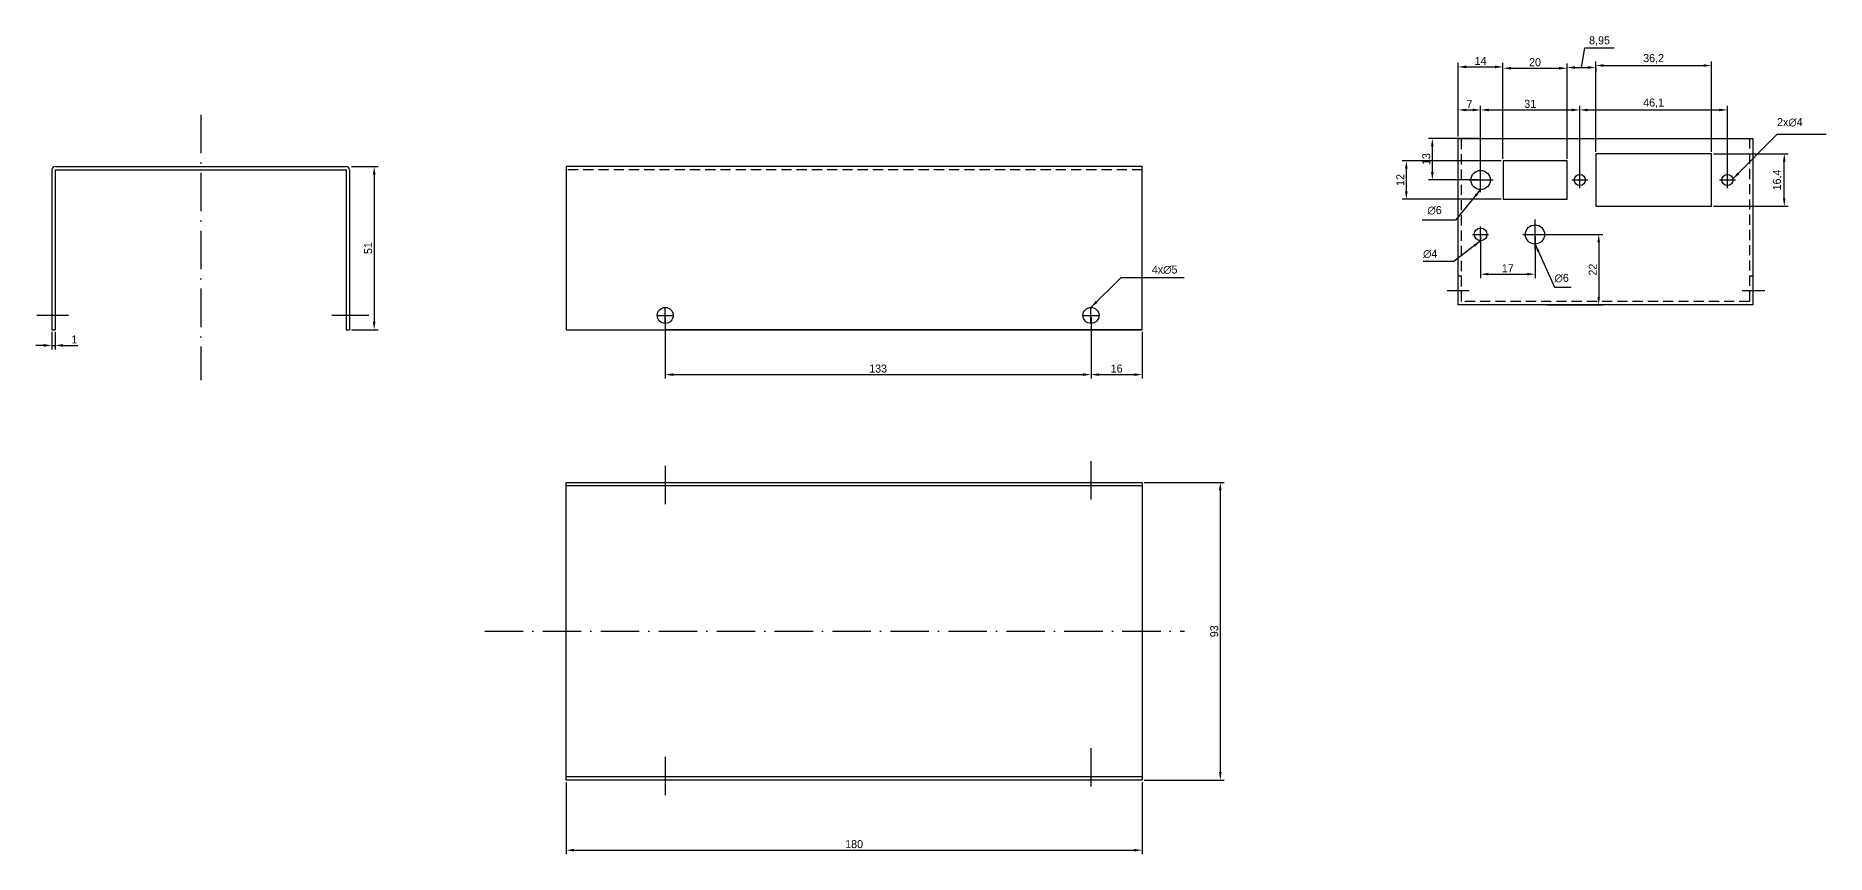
# Model space of a CAD drawing. Header units: millimetres. Extents: x -4052 to 362, y -239 to 259.
# Drawn here: x -1239 to -679, y -22 to 234 of the extents above; entities that cross this region are included whole.
import ezdxf

# ---------------------------------------------------------------- set-up
doc = ezdxf.new("R2010")
doc.units = ezdxf.units.MM
doc.linetypes.add('ACAD_ISO10W100', pattern=[18, 12, -3, 0, -3])
doc.linetypes.add('HIDDEN2', pattern=[4.7625, 3.175, -1.5875])
for name, color, linetype in [('Contorno', 7, 'Continuous'), ('Cortes', 140, 'HIDDEN2'), ('Cotas', 1, 'Continuous'), ('Linhas_de_Centro', 5, 'ACAD_ISO10W100')]:
    doc.layers.add(name, color=color, linetype=linetype)
doc.dimstyles.new('ISO-25', dxfattribs={"dimtxt": 2.5, "dimasz": 2.5, "dimexe": 1.25, "dimexo": 0.625, "dimtad": 1, "dimtxsty": 'Standard', "dimcen": 2.5, "dimadec": 0, "dimazin": 0, "dimtfac": 1, "dimtmove": 0, "dimatfit": 3, "dimfxl": 0, "dimarcsym": 0})

# ---------------------------------------------------------------- blocks, each defined once
blk = doc.blocks.new('*D7')
at = {"layer": 'Cotas', "color": 0, "lineweight": -2}
for p, q in [((-780.18, 195.1), (-780.18, 224.63)), ((-760.18, 195.1), (-760.18, 224.63)), ((-777.68, 223.38), (-762.68, 223.38))]:
    blk.add_line(p, q, dxfattribs=at)
at = {"layer": 'Cotas', "color": 0}
for points in [[(-777.68, 223.8), (-777.68, 222.97), (-780.18, 223.38)], [(-762.68, 223.8), (-762.68, 222.97), (-760.18, 223.38)]]:
    blk.add_solid(points, dxfattribs=at)
at = {"layer": 'Defpoints', "color": 0}
for p in [(-760.18, 223.38), (-780.18, 194.48), (-760.18, 194.48)]:
    blk.add_point(p, dxfattribs=at)
at = {"layer": 'Cotas', "color": 0, "insert": (-770.18, 225.26), "char_height": 2.5, "attachment_point": 5}
blk.add_mtext('20', dxfattribs=at)
blk = doc.blocks.new('*D8')
at = {"layer": 'Cotas', "color": 0, "lineweight": -2}
for p, q in [((-751.23, 197.3), (-751.23, 225.49)), ((-748.73, 224.24), (-717.53, 224.24)), ((-715.03, 197.3), (-715.03, 225.49))]:
    blk.add_line(p, q, dxfattribs=at)
at = {"layer": 'Cotas', "color": 0}
for points in [[(-748.73, 224.65), (-748.73, 223.82), (-751.23, 224.24)], [(-717.53, 224.65), (-717.53, 223.82), (-715.03, 224.24)]]:
    blk.add_solid(points, dxfattribs=at)
at = {"layer": 'Defpoints', "color": 0}
for p in [(-715.03, 224.24), (-751.23, 196.68), (-715.03, 196.68)]:
    blk.add_point(p, dxfattribs=at)
at = {"layer": 'Cotas', "color": 0, "insert": (-733.13, 226.32), "char_height": 2.5, "attachment_point": 5}
blk.add_mtext('36,2', dxfattribs=at)
blk = doc.blocks.new('*D9')
at = {"layer": 'Cotas', "color": 0, "lineweight": -2}
for p, q in [((-755.7, 223.61), (-754.61, 229.79)), ((-754.61, 229.79), (-745.44, 229.79)), ((-760.18, 195.1), (-760.18, 224.86)), ((-757.68, 223.61), (-753.73, 223.61)), ((-751.23, 223.61), (-751.23, 222.36))]:
    blk.add_line(p, q, dxfattribs=at)
at = {"layer": 'Cotas', "color": 0}
for points in [[(-757.68, 224.03), (-757.68, 223.2), (-760.18, 223.61)], [(-753.73, 224.03), (-753.73, 223.2), (-751.23, 223.61)]]:
    blk.add_solid(points, dxfattribs=at)
at = {"layer": 'Defpoints', "color": 0}
for p in [(-751.23, 224.24), (-751.23, 223.61), (-760.18, 194.48)]:
    blk.add_point(p, dxfattribs=at)
at = {"layer": 'Cotas', "color": 0, "insert": (-750.02, 231.87), "char_height": 2.5, "attachment_point": 5}
blk.add_mtext('8,95', dxfattribs=at)
blk = doc.blocks.new('*D10')
at = {"layer": 'Cotas', "color": 0, "lineweight": -2}
for p, q in [((-794.18, 202.1), (-794.18, 225.05)), ((-791.68, 223.8), (-782.68, 223.8)), ((-780.18, 202.1), (-780.18, 225.05))]:
    blk.add_line(p, q, dxfattribs=at)
at = {"layer": 'Cotas', "color": 0}
for points in [[(-791.68, 224.22), (-791.68, 223.38), (-794.18, 223.8)], [(-782.68, 224.22), (-782.68, 223.38), (-780.18, 223.8)]]:
    blk.add_solid(points, dxfattribs=at)
at = {"layer": 'Defpoints', "color": 0}
for p in [(-780.18, 223.8), (-794.18, 201.48), (-780.18, 201.48)]:
    blk.add_point(p, dxfattribs=at)
at = {"layer": 'Cotas', "color": 0, "insert": (-787.18, 225.67), "char_height": 2.5, "attachment_point": 5}
blk.add_mtext('14', dxfattribs=at)
blk = doc.blocks.new('*D11')
at = {"layer": 'Cotas', "color": 0, "lineweight": -2}
for p, q in [((-794.18, 202.73), (-794.18, 211.61)), ((-791.68, 210.36), (-789.68, 210.36)), ((-787.18, 189.1), (-787.18, 211.61))]:
    blk.add_line(p, q, dxfattribs=at)
at = {"layer": 'Cotas', "color": 0}
for points in [[(-791.68, 210.77), (-791.68, 209.94), (-794.18, 210.36)], [(-789.68, 210.77), (-789.68, 209.94), (-787.18, 210.36)]]:
    blk.add_solid(points, dxfattribs=at)
at = {"layer": 'Defpoints', "color": 0}
for p in [(-787.18, 210.36), (-794.18, 202.1), (-787.18, 188.48)]:
    blk.add_point(p, dxfattribs=at)
at = {"layer": 'Cotas', "color": 0, "insert": (-790.68, 212.23), "char_height": 2.5, "attachment_point": 5}
blk.add_mtext('7', dxfattribs=at)
blk = doc.blocks.new('*D12')
at = {"layer": 'Cotas', "color": 0, "lineweight": -2}
for p, q in [((-787.18, 189.1), (-787.18, 211.61)), ((-784.68, 210.36), (-758.68, 210.36)), ((-756.18, 189.1), (-756.18, 211.61))]:
    blk.add_line(p, q, dxfattribs=at)
at = {"layer": 'Cotas', "color": 0}
for points in [[(-784.68, 210.77), (-784.68, 209.94), (-787.18, 210.36)], [(-758.68, 210.77), (-758.68, 209.94), (-756.18, 210.36)]]:
    blk.add_solid(points, dxfattribs=at)
at = {"layer": 'Defpoints', "color": 0}
for p in [(-756.18, 210.36), (-787.18, 188.48), (-756.18, 188.48)]:
    blk.add_point(p, dxfattribs=at)
at = {"layer": 'Cotas', "color": 0, "insert": (-771.68, 212.23), "char_height": 2.5, "attachment_point": 5}
blk.add_mtext('31', dxfattribs=at)
blk = doc.blocks.new('*D13')
at = {"layer": 'Cotas', "color": 0, "lineweight": -2}
for p, q in [((-756.18, 189.1), (-756.18, 211.61)), ((-753.68, 210.36), (-712.58, 210.36)), ((-710.08, 189.1), (-710.08, 211.61))]:
    blk.add_line(p, q, dxfattribs=at)
at = {"layer": 'Cotas', "color": 0}
for points in [[(-753.68, 210.77), (-753.68, 209.94), (-756.18, 210.36)], [(-712.58, 210.77), (-712.58, 209.94), (-710.08, 210.36)]]:
    blk.add_solid(points, dxfattribs=at)
at = {"layer": 'Defpoints', "color": 0}
for p in [(-710.08, 210.36), (-756.18, 188.48), (-710.08, 188.48)]:
    blk.add_point(p, dxfattribs=at)
at = {"layer": 'Cotas', "color": 0, "insert": (-733.13, 212.44), "char_height": 2.5, "attachment_point": 5}
blk.add_mtext('46,1', dxfattribs=at)
blk = doc.blocks.new('*D14')
at = {"layer": 'Cotas', "color": 0, "lineweight": -2}
for p, q in [((-787.8, 201.48), (-803.5, 201.48)), ((-802.25, 190.98), (-802.25, 198.98)), ((-787.8, 188.48), (-803.5, 188.48))]:
    blk.add_line(p, q, dxfattribs=at)
at = {"layer": 'Cotas', "color": 0}
for points in [[(-802.67, 198.98), (-801.83, 198.98), (-802.25, 201.48)], [(-802.67, 190.98), (-801.83, 190.98), (-802.25, 188.48)]]:
    blk.add_solid(points, dxfattribs=at)
at = {"layer": 'Defpoints', "color": 0}
for p in [(-802.25, 201.48), (-787.18, 201.48), (-787.18, 188.48)]:
    blk.add_point(p, dxfattribs=at)
at = {"layer": 'Cotas', "color": 0, "insert": (-804.13, 194.98), "char_height": 2.5, "attachment_point": 5, "rotation": 90}
blk.add_mtext('13', dxfattribs=at)
blk = doc.blocks.new('*D15')
at = {"layer": 'Cotas', "color": 0, "lineweight": -2}
for p, q in [((-780.8, 194.48), (-811.63, 194.48)), ((-810.38, 191.98), (-810.38, 184.98)), ((-780.8, 182.48), (-811.63, 182.48))]:
    blk.add_line(p, q, dxfattribs=at)
at = {"layer": 'Cotas', "color": 0}
for points in [[(-810.79, 191.98), (-809.96, 191.98), (-810.38, 194.48)], [(-810.79, 184.98), (-809.96, 184.98), (-810.38, 182.48)]]:
    blk.add_solid(points, dxfattribs=at)
at = {"layer": 'Defpoints', "color": 0}
for p in [(-780.18, 194.48), (-810.38, 182.48), (-780.18, 182.48)]:
    blk.add_point(p, dxfattribs=at)
at = {"layer": 'Cotas', "color": 0, "insert": (-812.25, 188.48), "char_height": 2.5, "attachment_point": 5, "rotation": 90}
blk.add_mtext('12', dxfattribs=at)
blk = doc.blocks.new('*D16')
at = {"layer": 'Cotas', "color": 0, "lineweight": -2}
for p, q in [((-714.4, 196.68), (-691.06, 196.68)), ((-692.31, 182.78), (-692.31, 194.18)), ((-714.4, 180.28), (-691.06, 180.28))]:
    blk.add_line(p, q, dxfattribs=at)
at = {"layer": 'Cotas', "color": 0}
for points in [[(-692.73, 194.18), (-691.9, 194.18), (-692.31, 196.68)], [(-692.73, 182.78), (-691.9, 182.78), (-692.31, 180.28)]]:
    blk.add_solid(points, dxfattribs=at)
at = {"layer": 'Defpoints', "color": 0}
for p in [(-715.03, 196.68), (-692.31, 196.68), (-715.03, 180.28)]:
    blk.add_point(p, dxfattribs=at)
at = {"layer": 'Cotas', "color": 0, "insert": (-694.4, 188.48), "char_height": 2.5, "attachment_point": 5, "rotation": 90}
blk.add_mtext('16,4', dxfattribs=at)
blk = doc.blocks.new('*D17')
at = {"layer": 'Cotas', "color": 0, "lineweight": -2}
for p, q in [((-766.55, 171.48), (-749.03, 171.48)), ((-750.28, 168.98), (-750.28, 151.98)), ((-766.55, 149.48), (-749.03, 149.48))]:
    blk.add_line(p, q, dxfattribs=at)
at = {"layer": 'Cotas', "color": 0}
for points in [[(-750.69, 168.98), (-749.86, 168.98), (-750.28, 171.48)], [(-750.69, 151.98), (-749.86, 151.98), (-750.28, 149.48)]]:
    blk.add_solid(points, dxfattribs=at)
at = {"layer": 'Defpoints', "color": 0}
for p in [(-767.18, 171.48), (-767.18, 149.48), (-750.28, 149.48)]:
    blk.add_point(p, dxfattribs=at)
at = {"layer": 'Cotas', "color": 0, "insert": (-752.15, 160.48), "char_height": 2.5, "attachment_point": 5, "rotation": 90}
blk.add_mtext('22', dxfattribs=at)
blk = doc.blocks.new('*D18')
at = {"layer": 'Cotas', "color": 0, "lineweight": -2}
for p, q in [((-787.18, 170.85), (-787.18, 157.81)), ((-770.18, 170.85), (-770.18, 157.81)), ((-784.68, 159.06), (-772.68, 159.06))]:
    blk.add_line(p, q, dxfattribs=at)
at = {"layer": 'Cotas', "color": 0}
for points in [[(-784.68, 159.47), (-784.68, 158.64), (-787.18, 159.06)], [(-772.68, 159.47), (-772.68, 158.64), (-770.18, 159.06)]]:
    blk.add_solid(points, dxfattribs=at)
at = {"layer": 'Defpoints', "color": 0}
for p in [(-787.18, 171.48), (-770.18, 171.48), (-770.18, 159.06)]:
    blk.add_point(p, dxfattribs=at)
at = {"layer": 'Cotas', "color": 0, "insert": (-778.68, 160.93), "char_height": 2.5, "attachment_point": 5}
blk.add_mtext('17', dxfattribs=at)
blk = doc.blocks.new('*D21')
at = {"layer": 'Cotas', "color": 0, "lineweight": -2}
for p, q in [((-1139.88, 192.69), (-1131.56, 192.69)), ((-1132.81, 190.19), (-1132.81, 144.19)), ((-1139.88, 141.69), (-1131.56, 141.69))]:
    blk.add_line(p, q, dxfattribs=at)
at = {"layer": 'Cotas', "color": 0}
for points in [[(-1133.22, 190.19), (-1132.39, 190.19), (-1132.81, 192.69)], [(-1133.22, 144.19), (-1132.39, 144.19), (-1132.81, 141.69)]]:
    blk.add_solid(points, dxfattribs=at)
at = {"layer": 'Defpoints', "color": 0}
for p in [(-1140.51, 192.69), (-1140.51, 141.69), (-1132.81, 141.69)]:
    blk.add_point(p, dxfattribs=at)
at = {"layer": 'Cotas', "color": 0, "insert": (-1134.68, 167.19), "char_height": 2.5, "attachment_point": 5, "rotation": 90}
blk.add_mtext('51', dxfattribs=at)
blk = doc.blocks.new('*D22')
at = {"layer": 'Cotas', "color": 0, "lineweight": -2}
for p, q in [((-892.26, 94.03), (-867.24, 94.03)), ((-868.49, 91.53), (-868.49, 3.53)), ((-892.26, 1.03), (-867.24, 1.03))]:
    blk.add_line(p, q, dxfattribs=at)
at = {"layer": 'Cotas', "color": 0}
for points in [[(-868.91, 91.53), (-868.07, 91.53), (-868.49, 94.03)], [(-868.91, 3.53), (-868.07, 3.53), (-868.49, 1.03)]]:
    blk.add_solid(points, dxfattribs=at)
at = {"layer": 'Defpoints', "color": 0}
for p in [(-892.88, 94.03), (-892.88, 1.03), (-868.49, 1.03)]:
    blk.add_point(p, dxfattribs=at)
at = {"layer": 'Cotas', "color": 0, "insert": (-870.37, 47.53), "char_height": 2.5, "attachment_point": 5, "rotation": 90}
blk.add_mtext('93', dxfattribs=at)
blk = doc.blocks.new('*D23')
at = {"layer": 'Cotas', "color": 0, "lineweight": -2}
for p, q in [((-1233.51, 141.06), (-1233.51, 135.56)), ((-1232.51, 141.06), (-1232.51, 135.56)), ((-1236.01, 136.81), (-1238.51, 136.81)), ((-1233.51, 136.81), (-1232.51, 136.81)), ((-1230.01, 136.81), (-1225.42, 136.81))]:
    blk.add_line(p, q, dxfattribs=at)
at = {"layer": 'Cotas', "color": 0}
for points in [[(-1236.01, 137.23), (-1236.01, 136.39), (-1233.51, 136.81)], [(-1230.01, 137.23), (-1230.01, 136.39), (-1232.51, 136.81)]]:
    blk.add_solid(points, dxfattribs=at)
at = {"layer": 'Defpoints', "color": 0}
for p in [(-1233.51, 141.69), (-1232.51, 141.69), (-1232.51, 136.81)]:
    blk.add_point(p, dxfattribs=at)
at = {"layer": 'Cotas', "color": 0, "insert": (-1226.47, 138.69), "char_height": 2.5, "attachment_point": 5}
blk.add_mtext('1', dxfattribs=at)
blk = doc.blocks.new('*D25')
at = {"layer": 'Cotas', "color": 0, "lineweight": -2}
for p, q in [((-1072.88, 0.4), (-1072.88, -22.11)), ((-892.88, 0.4), (-892.88, -22.11)), ((-1070.38, -20.86), (-895.38, -20.86))]:
    blk.add_line(p, q, dxfattribs=at)
at = {"layer": 'Cotas', "color": 0}
for points in [[(-1070.38, -20.44), (-1070.38, -21.27), (-1072.88, -20.86)], [(-895.38, -20.44), (-895.38, -21.27), (-892.88, -20.86)]]:
    blk.add_solid(points, dxfattribs=at)
at = {"layer": 'Defpoints', "color": 0}
for p in [(-1072.88, 1.03), (-892.88, 1.03), (-892.88, -20.86)]:
    blk.add_point(p, dxfattribs=at)
at = {"layer": 'Cotas', "color": 0, "insert": (-982.88, -18.98), "char_height": 2.5, "attachment_point": 5}
blk.add_mtext('180', dxfattribs=at)
blk = doc.blocks.new('*D26')
at = {"layer": 'Cotas', "color": 0, "lineweight": -2}
for p, q in [((-1041.88, 145.56), (-1041.88, 126.43)), ((-908.88, 145.56), (-908.88, 126.43)), ((-1039.38, 127.68), (-911.38, 127.68))]:
    blk.add_line(p, q, dxfattribs=at)
at = {"layer": 'Cotas', "color": 0}
for points in [[(-1039.38, 128.1), (-1039.38, 127.27), (-1041.88, 127.68)], [(-911.38, 128.1), (-911.38, 127.27), (-908.88, 127.68)]]:
    blk.add_solid(points, dxfattribs=at)
at = {"layer": 'Defpoints', "color": 0}
for p in [(-1041.88, 146.19), (-908.88, 146.19), (-908.88, 127.68)]:
    blk.add_point(p, dxfattribs=at)
at = {"layer": 'Cotas', "color": 0, "insert": (-975.38, 129.56), "char_height": 2.5, "attachment_point": 5}
blk.add_mtext('133', dxfattribs=at)
blk = doc.blocks.new('*D27')
at = {"layer": 'Cotas', "color": 0, "lineweight": -2}
for p, q in [((-908.88, 145.56), (-908.88, 126.43)), ((-892.88, 141.06), (-892.88, 126.43)), ((-906.38, 127.68), (-895.38, 127.68))]:
    blk.add_line(p, q, dxfattribs=at)
at = {"layer": 'Cotas', "color": 0}
for points in [[(-906.38, 128.1), (-906.38, 127.27), (-908.88, 127.68)], [(-895.38, 128.1), (-895.38, 127.27), (-892.88, 127.68)]]:
    blk.add_solid(points, dxfattribs=at)
at = {"layer": 'Defpoints', "color": 0}
for p in [(-908.88, 146.19), (-892.88, 141.69), (-892.88, 127.68)]:
    blk.add_point(p, dxfattribs=at)
at = {"layer": 'Cotas', "color": 0, "insert": (-900.88, 129.56), "char_height": 2.5, "attachment_point": 5}
blk.add_mtext('16', dxfattribs=at)

msp = doc.modelspace()

# ---------------------------------------------------------------- linework, layer by layer
at = {"layer": 'Contorno'}
for p, q in [((-794.177, 149.477), (-794.177, 201.477)), ((-794.177, 201.477), (-702.177, 201.477)), ((-794.177, 201.477), (-787.177, 201.477)), ((-794.177, 201.477), (-769.177, 201.477)), ((-794.177, 201.477), (-770.177, 201.477)), ((-702.177, 201.477), (-702.177, 149.477)), ((-715.027, 196.677), (-751.227, 196.677)), ((-751.227, 196.677), (-751.227, 180.277)), ((-715.027, 180.277), (-715.027, 196.677)), ((-1233.507, 191.69), (-1233.507, 141.69)), ((-1232.507, 192.69), (-1141.507, 192.69)), ((-1232.507, 191.69), (-1232.507, 141.69)), ((-1232.507, 191.69), (-1141.507, 191.69)), ((-1141.507, 191.69), (-1141.507, 141.69)), ((-1140.507, 191.69), (-1140.507, 141.69)), ((-892.881, 192.69), (-1072.881, 192.69)), ((-1072.881, 192.69), (-1072.881, 141.69)), ((-892.881, 141.69), (-892.881, 192.69)), ((-760.177, 194.477), (-780.177, 194.477)), ((-780.177, 194.477), (-780.177, 182.477)), ((-760.177, 182.477), (-760.177, 194.477)), ((-780.177, 188.477), (-780.177, 182.477)), ((-751.227, 188.477), (-751.227, 180.277)), ((-780.177, 182.477), (-760.177, 182.477)), ((-751.227, 180.277), (-715.027, 180.277)), ((-794.177, 149.477), (-794.177, 158.477)), ((-794.177, 149.477), (-794.177, 153.977)), ((-702.177, 149.477), (-794.177, 149.477)), ((-1233.507, 141.69), (-1232.507, 141.69)), ((-1141.507, 141.69), (-1140.507, 141.69)), ((-1072.881, 141.69), (-892.881, 141.69)), ((-908.881, 141.69), (-1041.881, 141.69)), ((-892.881, 141.69), (-908.881, 141.69)), ((-1072.881, 94.028), (-892.881, 94.028)), ((-1072.881, 1.028), (-1072.881, 94.028)), ((-1072.881, 93.028), (-892.881, 93.028)), ((-892.881, 94.028), (-892.881, 1.028)), ((-892.881, 2.028), (-1072.881, 2.028)), ((-892.881, 1.028), (-1072.881, 1.028))]:
    msp.add_line(p, q, dxfattribs=at)
for centre, radius in [((-787.177, 188.477), 3), ((-756.177, 188.477), 1.75), ((-710.077, 188.477), 1.75), ((-787.177, 171.477), 2), ((-770.177, 171.477), 3), ((-1041.881, 146.19), 2.5), ((-908.881, 146.19), 2.5)]:
    msp.add_circle(centre, radius, dxfattribs=at)
for centre, start, end in [((-1232.507, 191.69), 90, 180), ((-1141.507, 191.69), 0, 90)]:
    msp.add_arc(centre, 1, start, end, dxfattribs=at)
at = {"layer": 'Cortes'}
for p, q in [((-793.177, 150.477), (-793.177, 201.477)), ((-703.177, 201.477), (-703.177, 150.477)), ((-892.881, 191.69), (-1072.881, 191.69)), ((-793.177, 158.477), (-794.177, 158.477)), ((-702.177, 158.477), (-703.177, 158.477)), ((-703.177, 150.477), (-793.177, 150.477))]:
    msp.add_line(p, q, dxfattribs=at)
at = {"layer": 'Linhas_de_Centro'}
for p, q in [((-1187.007, 208.835), (-1187.007, 125.928)), ((-787.177, 184.688), (-787.177, 192.264)), ((-756.177, 185.977), (-756.177, 190.977)), ((-710.077, 185.977), (-710.077, 190.977)), ((-790.759, 188.477), (-783.293, 188.477)), ((-758.677, 188.477), (-753.677, 188.477)), ((-712.577, 188.477), (-707.577, 188.477)), ((-787.177, 168.977), (-787.177, 173.977)), ((-770.177, 166.79), (-770.177, 176.102)), ((-789.677, 171.477), (-784.677, 171.477)), ((-773.975, 171.477), (-766.063, 171.477)), ((-797.612, 153.977), (-790.742, 153.977)), ((-705.471, 153.977), (-698.368, 153.977)), ((-1228.324, 146.19), (-1238.179, 146.19)), ((-1134.453, 146.19), (-1146.061, 146.19)), ((-1044.381, 146.19), (-1039.381, 146.19)), ((-1041.881, 143.69), (-1041.881, 148.69)), ((-911.381, 146.19), (-906.381, 146.19)), ((-908.881, 143.69), (-908.881, 148.69)), ((-1041.881, 99.238), (-1041.881, 85.796)), ((-908.881, 100.653), (-908.881, 88.272)), ((-1098.212, 47.528), (-879.723, 47.528)), ((-1041.881, 8.279), (-1041.881, -3.761)), ((-908.881, 10.998), (-908.881, -3.761))]:
    msp.add_line(p, q, dxfattribs=at)

# ---------------------------------------------------------------- texts
at = {"layer": 'Cotas', "char_height": 2.5, "attachment_point": 1}
for s, insert, width in [('2x{\\Fgdt.shx;n}4', (-694.565, 207.807), 15.3473), ('{\\Fgdt.shx;n}6', (-803.758, 180.325), 7.70867), ('{\\Fgdt.shx;n}4', (-805.135, 166.709), 9.6017), ('4x{\\Fgdt.shx;n}5', (-889.864, 161.77), 25.3366), ('{\\Fgdt.shx;n}6', (-764.078, 159.149), 13.8016)]:
    msp.add_mtext(s, dxfattribs=dict(at, insert=insert, width=width))

# ---------------------------------------------------------------- dimensions: what is measured, and where the dimension line sits
at = {"layer": 'Cotas'}
dim = msp.add_linear_dim(base=(-751.227, 223.612), p1=(-760.177, 194.477), p2=(-751.227, 224.237), dimstyle='ISO-25', override={"dimtmove": 1}, dxfattribs=at)
dim.commit()
dim.dimension.update_dxf_attribs({"geometry": '*D9', "text_midpoint": (-753.983, 229.79), "dimtype": 160})
for base, p1, p2, picture, middle in [((-780.177, 223.799), (-794.177, 201.477), (-780.177, 201.477), '*D10', (-787.177, 225.674)), ((-787.177, 210.356), (-794.177, 202.102), (-787.177, 188.477), '*D11', (-790.677, 212.231)), ((-770.177, 159.057), (-787.177, 171.477), (-770.177, 171.477), '*D18', (-778.677, 160.932)), ((-908.881, 127.683), (-1041.881, 146.19), (-908.881, 146.19), '*D26', (-975.381, 129.558)), ((-1232.507, 136.811), (-1233.507, 141.69), (-1232.507, 141.69), '*D23', (-1226.465, 138.686)), ((-892.881, -20.855), (-1072.881, 1.028), (-892.881, 1.028), '*D25', (-982.881, -18.98))]:
    dim = msp.add_linear_dim(base=base, p1=p1, p2=p2, dimstyle='ISO-25', dxfattribs=at)
    dim.commit()
    dim.dimension.update_dxf_attribs({"geometry": picture, "text_midpoint": middle})
for base, p1, p2, picture, middle in [((-760.177, 223.383), (-780.177, 194.477), (-760.177, 194.477), '*D7', (-770.177, 223.383)), ((-715.027, 224.237), (-751.227, 196.677), (-715.027, 196.677), '*D8', (-733.127, 224.237))]:
    dim = msp.add_linear_dim(base=base, p1=p1, p2=p2, dimstyle='ISO-25', dxfattribs=at)
    dim.commit()
    dim.dimension.update_dxf_attribs({"geometry": picture, "text_midpoint": middle, "dimtype": 160})
for base, p1, p2, picture, middle in [((-756.177, 210.356), (-787.177, 188.477), (-756.177, 188.477), '*D12', (-771.677, 212.231)), ((-710.077, 210.356), (-756.177, 188.477), (-710.077, 188.477), '*D13', (-733.127, 212.439)), ((-892.881, 127.683), (-908.881, 146.19), (-892.881, 141.69), '*D27', (-900.881, 129.558))]:
    dim = msp.add_linear_dim(base=base, p1=p1, p2=p2, dimstyle='ISO-25', override={"dimtmove": 1}, dxfattribs=at)
    dim.commit()
    dim.dimension.update_dxf_attribs({"geometry": picture, "text_midpoint": middle})
for base, p1, p2, picture, middle in [((-802.251, 201.477), (-787.177, 188.477), (-787.177, 201.477), '*D14', (-804.126, 194.977)), ((-692.314, 196.677), (-715.027, 180.277), (-715.027, 196.677), '*D16', (-694.397, 188.477)), ((-1132.807, 141.69), (-1140.507, 192.69), (-1140.507, 141.69), '*D21', (-1134.682, 167.19)), ((-810.378, 182.477), (-780.177, 194.477), (-780.177, 182.477), '*D15', (-812.253, 188.477)), ((-750.277, 149.477), (-767.177, 171.477), (-767.177, 149.477), '*D17', (-752.152, 160.477)), ((-868.49, 1.028), (-892.881, 94.028), (-892.881, 1.028), '*D22', (-870.365, 47.528))]:
    dim = msp.add_linear_dim(base=base, p1=p1, p2=p2, angle=90, dimstyle='ISO-25', dxfattribs=at)
    dim.commit()
    dim.dimension.update_dxf_attribs({"geometry": picture, "text_midpoint": middle})

# ---------------------------------------------------------------- leaders
for points in [[(-708.36, 188.816), (-694.565, 202.797), (-679.218, 202.797)], [(-787.177, 185.477), (-794.99, 175.919), (-805.465, 175.919)], [(-787.177, 169.477), (-795.533, 163.037), (-805.135, 163.037)], [(-770.177, 168.477), (-764.078, 155.041), (-758.934, 155.041)], [(-908.881, 148.69), (-899.508, 158.016), (-879.729, 158.016)]]:
    msp.add_leader(points, dimstyle='ISO-25', override={"dimgap": 0.625, "dimtad": 0}, dxfattribs=at)

doc.saveas('drawing.dxf')
